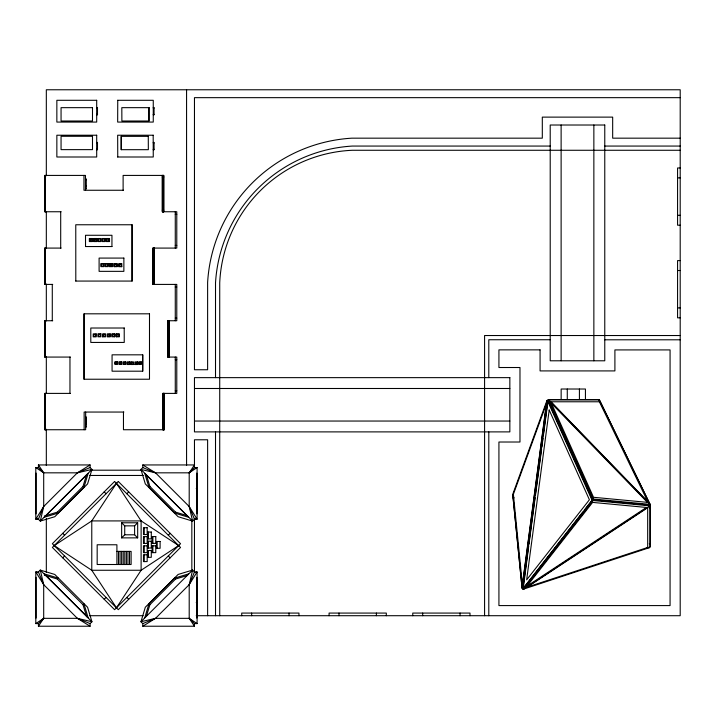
<?xml version="1.0" encoding="UTF-8"?>
<svg xmlns="http://www.w3.org/2000/svg" width="716" height="716" viewBox="0 0 716 716"><rect width="100%" height="100%" fill="white"/><g stroke="black" fill="none" stroke-linecap="round" stroke-linejoin="round"><path stroke-width="1.07" d="M598.665 399.546L548.026 399.546L548.026 400.602L592.445 499.741L649.305 505.075L649.967 505.863L593.108 500.529L523.799 588.982L522.089 588.06L546.979 400.459L548.984 400.172L593.403 499.303L592.445 499.741L584.211 510.248M650.047 504.359L593.188 499.016L522.85 588.892L547.74 401.3L548.778 399.877L599.417 399.877L650.056 504.35L649.305 505.075L649.886 505.952M528.694 546.263L523.136 589.241L649.886 547.507L649.886 505.952M528.99 544.053L535.138 497.71M535.434 495.499L541.582 449.156M541.878 446.945L543.041 438.12M543.337 435.91L548.026 400.602M196.569 491.453L197.097 488.616L196.22 488.616M38.431 464.944L43.694 472.828L43.694 506.516L40.284 521.078L54.783 516.719L87.576 483.927L91.943 469.428L90.082 467.566L90.082 464.944L38.431 464.944L38.431 467.566L43.694 472.828L77.373 472.828L91.943 469.428L40.284 521.078L38.431 519.216L35.8 519.216L35.8 467.566L38.431 467.566M194.466 626.232L189.203 618.338L189.203 584.659L192.604 570.088L178.105 574.456L145.312 607.249L140.954 621.748L142.815 623.6L142.815 626.232L194.466 626.232L194.466 623.6L189.203 618.338L155.515 618.338L140.954 621.748L192.604 570.088L194.466 571.95L197.088 571.95L197.088 623.6L194.466 623.6M44.338 516.048L57.325 512.146L83.002 486.459L86.609 474.475M83.933 487.39L88.14 473.41L44.276 517.274L58.256 513.068L83.933 487.39L83.002 486.459M144.757 617.765L148.964 603.776L174.641 578.098L188.621 573.892M146.583 615.697L149.886 604.707L175.572 579.029L187.556 575.422M546.979 400.468L512.754 494.264L522.089 588.06M522.85 588.892L582.833 512.003M38.431 519.216L43.694 506.516L77.373 472.828L90.082 464.944M142.815 626.232L155.515 618.338L189.203 584.659L194.466 571.95M43.694 506.516L35.8 519.216L37.867 518.599M189.203 584.659L197.088 571.95L195.02 572.576M38.431 626.232L43.694 618.338L43.694 584.659L40.284 570.088L54.783 574.456L87.576 607.249L91.943 621.748L90.082 623.6L90.082 626.232L38.431 626.232L38.431 623.6L43.694 618.338L77.373 618.338L91.943 621.748L40.284 570.088L38.431 571.95L35.8 571.95L35.8 623.6L38.431 623.6M189.203 472.828L194.466 464.944L142.815 464.944L142.815 467.566L140.954 469.428L145.312 483.927L178.105 516.719L192.604 521.078L194.466 519.216L197.088 519.216L197.088 467.566L194.466 467.566L189.203 472.828L155.515 472.828L140.954 469.428L192.604 521.078L189.203 506.516L189.203 472.828L197.088 467.566M62.731 557.818L64.583 555.956M126.821 493.727L128.674 491.865M44.338 575.127L57.325 579.029L58.256 578.098L44.276 573.892L88.14 617.765L83.933 603.776L83.002 604.707L86.609 616.691M148.964 487.39L144.757 473.41L188.621 517.274L174.641 513.068L148.964 487.39L149.886 486.459L146.583 475.478M121.648 537.868L124.718 534.798L134.608 534.798L137.678 537.868L137.678 522.787L121.648 522.787L121.648 537.868L137.678 537.868M121.648 522.787L124.718 525.857L134.608 525.857L137.678 522.787M174.641 513.068L175.572 512.146L187.556 515.744M104.214 599.301L106.075 597.448M168.305 535.219L170.166 533.357M599.417 399.877L598.665 400.602L599.704 400.602L650.352 505.075L650.361 546.639L649.305 546.639M35.8 623.6L43.694 618.338M523.136 589.241L524.989 588.015M649.967 505.863L523.718 589.071L523.136 588.194L522.089 588.301L512.745 494.505M549.1 403.001L550.058 402.571M574.16 458.938L575.118 458.508M77.373 472.828L90.082 467.566M142.815 623.6L155.515 618.338M513.086 497.915L514.133 497.808M680.2 97.662L194.466 97.662L194.466 369.751L207.622 369.751L207.622 282.417A153.6 153.6 0 0 1 351.869 138.17L542.307 138.17L542.307 117.12L612.672 117.12L612.672 138.17L680.2 138.17M117.666 100.294L153.26 100.294L153.26 122.069L117.666 122.069L117.746 100.294M96.696 107.498L97.492 107.498L97.492 114.864L96.696 114.864M153.26 107.498L154.047 107.498L154.047 114.864L153.26 114.864M96.696 108.026L97.492 108.026M153.26 108.026L154.047 108.026M96.696 114.336L97.492 114.336M153.26 114.336L154.047 114.336M153.26 135.226L117.666 135.226L117.746 157.001M148.337 136.344L121.192 136.344L121.192 149.689L148.337 149.689L148.275 136.344M96.696 142.43L97.492 142.43L97.492 149.796L96.696 149.796M153.26 142.43L154.047 142.43L154.047 149.796L153.26 149.796M96.696 142.958L97.492 142.958M153.26 142.958L154.047 142.958M550.21 146.064L352.344 146.064A145.697 145.697 0 0 0 215.516 282.892L215.516 377.645M604.769 146.064L680.2 146.064M96.696 149.268L97.492 149.268M153.26 149.268L154.047 149.268M680.2 150.27L352.344 150.27A138.797 138.797 0 0 0 219.722 282.892L219.722 615.706M117.666 157.001L153.26 157.001L153.179 135.226M680.2 167.974L677.569 167.974L677.569 225.2L680.2 225.2M44.813 177.004L45.403 177.004M162.272 177.004L163.776 177.004M677.569 177.89L680.2 177.89M85.472 178.911L86.269 178.911L86.269 186.786L85.472 186.786M85.472 179.707L86.269 179.707M85.472 185.999L86.269 185.999M85.446 187.843L86.242 187.843L86.233 188.952L85.446 188.952M86.242 188.156L86.242 188.639M123.51 190.259L83.96 190.259L83.96 175.42M44.813 210.173L45.403 210.173M162.272 210.173L163.776 210.173M61.155 211.748L44.813 211.748L44.813 175.42L85.472 175.42L85.472 190.259M175.277 214.379L176.771 214.379M677.569 215.292L680.2 215.292M75.771 281.066L132.111 281.066L132.111 224.761L75.771 224.761L75.806 281.066M96.812 238.509L96.839 241.56L93.76 241.56L93.76 238.509L96.839 238.509M97.922 238.509L101.001 238.509L100.974 241.56L97.922 241.56L97.949 238.509M96.32 239.037L94.288 239.037L94.288 241.032L96.32 241.032L96.32 239.037L96.284 241.032M109.002 239.037L106.97 239.037L106.997 241.032L109.002 241.032L109.002 239.037L108.966 241.032M175.277 245.454L176.771 245.454M85.508 246.546L111.956 246.546M61.155 248.085L44.813 248.085L44.813 284.413L52.724 284.413M44.813 249.66L45.403 249.66M152.911 249.66L154.405 249.66M680.2 260.597L677.569 260.597L677.569 317.832L680.2 317.832M114.193 263.604L117.281 263.604L117.254 266.656L114.193 266.656L114.193 263.604L114.229 266.656M112.126 264.097L110.094 264.097L110.094 266.092L112.126 266.092L112.126 264.097L112.09 266.092M114.721 264.132L116.753 264.132L116.753 266.128L114.721 266.128L114.757 264.132M101.412 266.101L103.435 266.101M107.704 266.092L105.673 266.092L105.673 264.088L107.704 264.088L107.668 266.092M121.801 266.683L118.722 266.683L118.722 263.631L121.801 263.631L121.774 266.683M677.569 270.514L680.2 270.514M44.813 282.829L45.403 282.829M152.911 282.829L154.405 282.829M175.277 287.044L176.771 287.044M677.569 307.916L680.2 307.916M175.277 318.11L176.771 318.11M52.724 320.741L44.813 320.741L44.813 357.069L70.383 357.069M44.813 322.316L45.403 322.316M167.804 322.316L169.307 322.316M124.244 328.017L90.798 328.017L90.798 342.436L124.244 342.436L124.208 328.017M114.82 333.835L111.839 333.835L111.839 336.78L114.82 336.78L114.82 333.835L114.793 336.78M116.422 333.853L119.402 333.853L119.366 336.797L116.422 336.797L116.422 333.853L116.448 336.797M98.477 334.372L100.401 334.372L100.401 336.26L98.477 336.26L98.504 334.372M103.158 334.399L105.082 334.399L105.055 336.287L103.158 336.287L103.158 334.399L103.194 336.287M112.367 334.363L114.291 334.363L114.265 336.26M118.874 334.372L116.95 334.372L116.976 336.269M680.2 335.527L484.58 335.527L484.58 615.706M114.291 336.26L112.367 336.26L112.403 334.363M116.95 336.269L118.874 336.269L118.838 334.372M109.718 336.323L107.794 336.323L107.794 334.426L109.718 334.426L109.682 336.323M102.63 336.815L105.61 336.815L105.61 333.871L102.63 333.871L102.665 336.815M550.21 339.742L488.795 339.742L488.795 377.645M604.769 339.796L680.2 339.796M142.726 354.823L112.072 354.823L112.072 371.192L142.726 371.192L142.726 354.823L142.699 371.192M44.813 355.494L45.403 355.494M167.804 355.494L169.307 355.494M175.277 359.7L176.771 359.7M125.56 361.875L122.955 361.875L122.982 364.453L125.56 364.453L125.56 361.875L125.533 364.453M130.903 361.929L133.507 361.929L133.507 364.507L130.903 364.507L130.903 361.929L130.93 364.507M137.561 361.938L134.948 361.938L134.984 364.516M125.04 362.394L123.483 362.394L123.51 363.925L125.04 363.925L125.005 362.394M132.979 362.457L131.431 362.457L131.431 363.979L132.979 363.979L132.952 362.457M137.033 362.466L135.476 362.466L135.476 363.988L137.033 363.988L137.033 362.466L137.007 363.988M139.217 362.403L140.775 362.403L140.775 363.934L139.217 363.934L139.244 362.403M134.948 364.516L137.561 364.516L137.535 361.938M194.466 388.493L509.846 388.493M175.277 390.766L176.771 390.766M70.383 393.397L44.813 393.397L44.813 429.734L85.651 429.734L85.651 412.049M44.813 394.981L45.403 394.981M162.8 394.981L164.304 394.981M123.886 412.049L84.139 412.049L84.139 429.734M85.651 417.034L86.439 417.034L86.439 424.839L85.651 424.839M85.651 417.822L86.439 417.822M194.466 421.044L509.846 421.044M85.651 424.042L86.439 424.042M85.625 425.957L86.153 425.957L86.153 427.067L85.625 427.067M86.153 426.28L86.153 426.754M44.813 428.15L45.403 428.15M162.8 428.15L164.304 428.15M90.753 470.197L141.016 470.197M89.634 475.46L143.254 475.46M649.305 505.075L650.361 505.075L648.812 503.491M649.305 507.707L650.361 507.707M649.305 543.677L650.361 543.677M647.094 547.677L649.305 547.677M116.905 551.401L131.118 551.401L131.118 564.503L97.17 564.503L97.17 544.769L116.905 544.769L116.905 564.503M196.22 602.55L197.097 602.55L196.569 599.713M89.733 615.706L143.164 615.706M196.229 615.706L680.2 615.706L680.2 89.769L46.325 89.769L46.325 175.751M546.63 403.072L547.677 403.206M522.438 585.446L523.486 585.59M195.02 518.599L197.088 519.216L189.203 506.516L155.515 472.828L142.815 464.944M37.867 572.576L35.8 571.95L43.694 584.659L77.373 618.338L90.082 626.232M142.815 467.566L155.515 472.828M77.373 618.338L90.082 623.6M35.8 467.566L43.694 472.828M189.203 618.338L197.088 623.6M149.886 486.459L175.572 512.146M104.214 491.865L106.075 493.727M168.305 555.956L170.166 557.818M174.641 578.098L175.572 579.029M57.325 512.146L58.256 513.068M148.964 603.776L149.886 604.707M62.731 533.357L64.583 535.219M126.821 597.448L128.674 599.301M57.325 579.029L83.002 604.707M650.056 504.35L548.769 399.886L593.188 499.016M592.445 499.741L593.108 500.529M547.74 401.3L592.159 500.43M189.203 506.516L194.466 519.216M38.431 571.95L43.694 584.659M593.859 125.014L593.859 360.792M585.437 399.546L585.437 389.021L561.147 389.021L561.147 399.546M579.414 389.021L579.414 399.546M567.278 389.021L567.278 399.546M561.12 125.014L561.12 360.792M488.795 431.891L488.795 615.706M469.991 615.706L469.991 613.075L412.756 613.075L412.756 615.706M460.075 613.075L460.075 615.706M422.673 613.075L422.673 615.706M386.318 615.706L386.318 613.075L329.083 613.075L329.083 615.706M376.401 613.075L376.401 615.706M338.999 613.075L338.999 615.706M298.957 615.706L298.957 613.075L241.722 613.075L241.722 615.706M289.04 613.075L289.04 615.706M251.638 613.075L251.638 615.706M215.516 431.891L215.516 615.706M207.622 615.706L207.622 439.785L194.466 439.785L194.466 467.655M196.837 473.097L196.837 513.882M196.837 577.293L196.837 618.078M194.466 518.384L194.466 572.54M191.834 519.986L191.834 571.189M186.572 89.769L186.572 465.427M175.268 211.748L175.268 248.085M175.268 284.413L175.268 320.741M175.268 357.069L175.268 393.397M169.307 320.741L169.307 357.069M169.155 320.741L169.155 357.069M169.003 320.741L169.003 357.069M168.851 320.741L168.851 357.069M168.708 320.741L168.708 357.069M168.555 320.741L168.555 357.069M168.403 320.741L168.403 357.069M168.251 320.741L168.251 357.069M168.099 320.741L168.099 357.069M167.947 320.741L167.947 357.069M164.313 393.397L164.313 429.734L123.465 429.734L123.465 412.049M164.161 393.397L164.161 429.734M164.009 393.397L164.009 429.734M163.785 211.748L163.785 175.42L123.116 175.42L123.116 190.259M163.857 393.397L163.857 429.734M163.633 175.42L163.633 211.748M163.704 393.397L163.704 429.734M163.481 175.42L163.481 211.748M163.552 393.397L163.552 429.734M163.329 175.42L163.329 211.748M163.4 393.397L163.4 429.734M163.176 175.42L163.176 211.748M163.248 393.397L163.248 429.734M163.024 175.42L163.024 211.748M163.096 393.397L163.096 429.734M162.872 175.42L162.872 211.748M162.944 393.397L162.944 429.734M162.72 175.42L162.72 211.748M162.8 429.734L162.8 393.397L176.78 393.397L176.78 357.069L167.795 357.069L167.795 320.741L176.78 320.741L176.78 284.413L152.902 284.413L152.902 248.085L176.78 248.085L176.78 211.748L162.272 211.748L162.272 175.42M162.577 175.42L162.577 211.748M162.425 175.42L162.425 211.748M157.198 541.475L157.198 548.286M154.414 248.085L154.414 284.413M154.262 248.085L154.262 284.413M154.11 248.085L154.11 284.413M153.958 248.085L153.958 284.413M153.815 248.085L153.815 284.413M153.663 248.085L153.663 284.413M153.51 248.085L153.51 284.413M153.358 248.085L153.358 284.413M153.206 248.085L153.206 284.413M153.054 248.085L153.054 284.413M152.893 536.561L152.893 543.372M152.893 545.825L152.893 552.636M148.901 107.66L148.901 121.013M148.382 532.042L148.382 538.862M148.382 541.207L148.382 548.017M148.382 550.514L148.382 557.325M144.247 527.728L144.247 534.548M144.247 536.624L144.247 543.435M144.247 545.834L144.247 552.645M144.247 554.784L144.247 561.595M140.739 362.403L140.739 363.934M134.608 525.857L134.608 534.798M132.084 224.761L132.084 281.066M129.533 551.401L129.533 564.503M127.958 551.401L127.958 564.503M127.511 362.457L127.511 363.979M126.383 551.401L126.383 564.503M124.799 551.401L124.799 564.503M124.718 525.857L124.718 534.798M123.224 551.401L123.224 564.503M121.639 551.401L121.639 564.503M121.255 136.344L121.255 149.689M120.064 551.401L120.064 564.503M118.489 551.401L118.489 564.503M116.726 264.132L116.726 266.128M115.41 362.341L115.41 363.862M111.929 246.546L111.956 235.278L85.508 235.278L85.535 246.546M109.593 263.569L109.593 266.62M107.821 334.426L107.821 336.323M106.469 238.509L106.469 241.56M104.652 239.037L104.652 241.032M103.408 266.101L103.435 264.106L101.412 264.106L101.439 266.101M93.787 238.509L93.787 241.56M89.894 239.037L89.894 241.032M84.085 313.814L84.085 379.229M69.962 357.069L69.962 393.397M60.699 211.748L60.699 248.085M52.286 284.413L52.286 320.741M46.325 211.48L46.325 248.336M46.325 284.064L46.325 320.911M46.325 356.649L46.325 393.496M46.325 429.233L46.325 465.427M46.325 518.563L46.325 572.299M45.412 175.42L45.412 211.748M45.412 248.085L45.412 284.413M45.412 320.741L45.412 357.069M45.412 393.397L45.412 429.734M45.26 175.42L45.26 211.748M45.26 248.085L45.26 284.413M45.26 320.741L45.26 357.069M45.26 393.397L45.26 429.734M45.108 175.42L45.108 211.748M45.108 248.085L45.108 284.413M45.108 320.741L45.108 357.069M45.108 393.397L45.108 429.734M44.956 175.42L44.956 211.748M44.956 248.085L44.956 284.413M44.956 320.741L44.956 357.069M44.956 393.397L44.956 429.734M36.06 473.097L36.06 513.882M36.06 577.293L36.06 618.078M546.371 403.869L522.385 584.659L513.381 494.264L546.371 403.869M549.19 410.035L526.654 579.844L589.393 499.768L549.19 410.035M116.448 483.354L91.773 520.917L54.219 545.583L91.773 570.258L116.448 607.812L141.115 570.258L178.678 545.583L141.115 520.917L116.448 483.354M592.597 502.399L526.976 586.153L646.441 507.456L592.597 502.399M114.587 481.492L52.358 543.721L118.31 609.674L180.539 547.445L114.587 481.492M118.31 481.492L52.358 547.445L114.587 609.674L180.539 543.721L118.31 481.492M647.685 507.707L526.985 587.218L647.685 547.463L647.685 507.707M96.696 100.294L56.85 100.294L56.85 122.069L96.696 122.069L96.696 100.294M92.489 107.66L61.057 107.66L61.057 121.013L92.489 121.013L92.489 107.66M148.964 107.66L121.818 107.66L121.881 121.013L148.964 121.013L148.964 107.66M604.769 125.014L550.21 125.014L550.21 360.792L604.769 360.792L604.769 125.014M96.696 135.226L56.85 135.226L56.85 157.001L96.696 157.001L96.696 135.226M92.489 136.282L61.057 136.282L61.057 149.635L92.489 149.635L92.489 136.282M92.418 238.509L89.339 238.509L89.366 241.56L92.418 241.56L92.418 238.509M105.207 238.509L102.128 238.509L102.155 241.56L105.207 241.56L105.207 238.509M109.521 238.509L106.442 238.509L106.442 241.56L109.521 241.56L109.521 238.509M91.899 239.037L89.867 239.037L89.867 241.032L91.899 241.032L91.863 239.037M100.473 239.037L98.441 239.037L98.477 241.032L100.473 241.032L100.473 239.037M104.688 239.037L102.657 239.037L102.657 241.032L104.688 241.032L104.688 239.037M123.868 258.082L99.103 258.082L99.103 271.346L123.868 271.346L123.868 258.082M103.963 263.577L100.884 263.577L100.911 266.629L103.963 266.629L103.963 263.577M108.223 263.56L105.145 263.56L105.145 266.612L108.223 266.612L108.197 263.56M112.645 263.569L109.566 263.569L109.566 266.62L112.645 266.62L112.645 263.569M121.281 264.15L119.25 264.15L119.25 266.155L121.281 266.155L121.246 264.15M149.492 313.814L84.049 313.814L84.049 379.229L149.492 379.229L149.492 313.814M100.929 333.844L97.949 333.844L97.949 336.788L100.929 336.788L100.893 333.844M96.195 333.907L93.214 333.907L93.214 336.851L96.195 336.851L96.195 333.907M110.237 333.898L107.266 333.898L107.266 336.842L110.237 336.842L110.21 333.898M95.667 334.435L93.742 334.435L93.769 336.323L95.667 336.323L95.667 334.435M540.079 349.864L498.927 349.864L498.927 367.514L519.977 367.514L519.977 442.014L498.927 442.014L498.927 605.584L670.069 605.584L670.069 349.918L614.901 349.918L614.901 370.915L540.079 370.915L540.079 349.864M117.46 361.813L114.846 361.813L114.846 364.39L117.46 364.39L117.433 361.813M121.514 361.84L118.901 361.84L118.901 364.426L121.514 364.426L121.514 361.84M129.56 361.929L126.956 361.929L126.983 364.507L129.56 364.507L129.56 361.929M141.294 361.884L138.689 361.884L138.716 364.462L141.294 364.462L141.294 361.884M116.932 362.341L115.374 362.341L115.374 363.862L116.932 363.862L116.905 362.341M120.986 362.368L119.429 362.368L119.429 363.898L120.986 363.898L120.95 362.368M129.032 362.457L127.484 362.457L127.484 363.979L129.032 363.979L129.005 362.457M509.846 377.645L194.466 377.645L194.466 431.891L509.846 431.891L509.846 377.645M599.382 401.774L550.989 401.774L647.765 501.594L599.382 401.774M141.115 520.917L91.773 520.917L91.773 570.258L141.115 570.258L141.115 520.917M147.156 527.728L143.486 527.728L143.486 534.548L147.156 534.548L147.156 527.728M151.291 532.042L147.621 532.042L147.621 538.862L151.291 538.862L151.291 532.042M155.793 536.561L152.123 536.561L152.123 543.372L155.793 543.372L155.793 536.561M147.156 536.624L143.486 536.624L143.486 543.435L147.156 543.435L147.156 536.624M151.291 541.207L147.621 541.207L147.621 548.017L151.291 548.017L151.291 541.207M160.107 541.475L156.437 541.475L156.437 548.286L160.107 548.286L160.107 541.475M147.156 545.834L143.486 545.834L143.486 552.645L147.156 552.645L147.156 545.834M155.793 545.825L152.123 545.825L152.123 552.636L155.793 552.636L155.793 545.825M151.291 550.514L147.621 550.514L147.621 557.325L151.291 557.325L151.291 550.514M147.156 554.784L143.486 554.784L143.486 561.595L147.156 561.595L147.156 554.784M647.416 502.355L593.519 497.289L551.418 403.323L647.416 502.355"/></g></svg>
